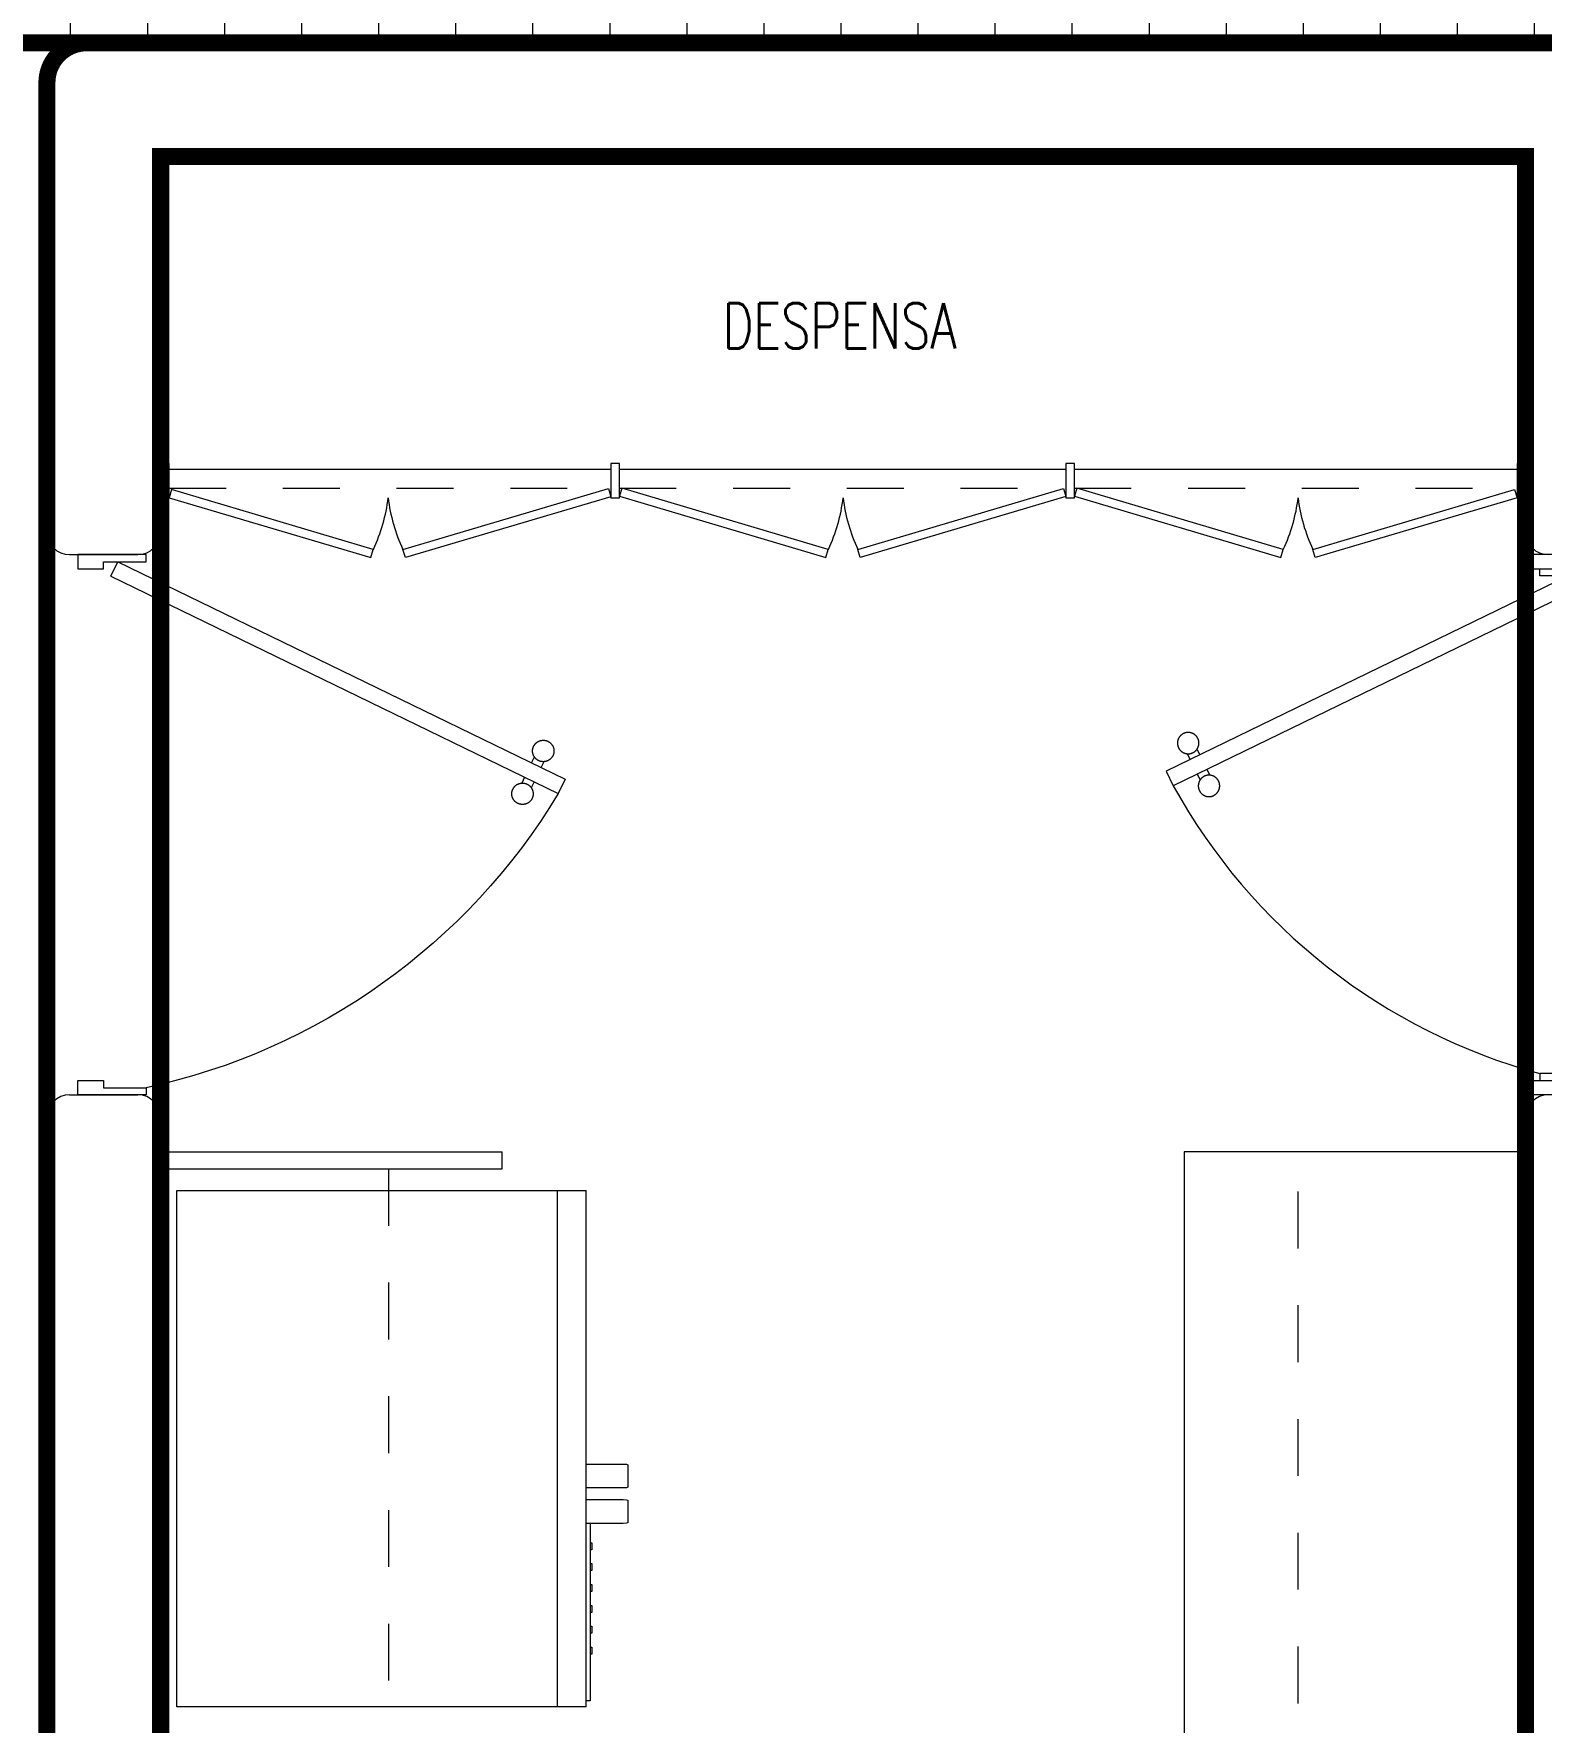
# Model space of a CAD drawing. Header units: metres. Extents: x 113 to 2416, y -346 to 476.
# Drawn here: x 135.344 to 137.995, y -212.384 to -209.415 of the extents above; entities that cross this region are included whole.
import ezdxf

# ---------------------------------------------------------------- set-up
doc = ezdxf.new("R2010")
doc.units = ezdxf.units.M
doc.linetypes.add('0', pattern=[0])
doc.linetypes.add('DASHED', pattern=[0.75, 0.5, -0.25])
doc.layers.get('0').update_dxf_attribs({"color": 250, "linetype": '0', "lineweight": 20})
for name, color, linetype, lineweight in [('01a_Mobiliario', 250, 'Continuous', 0), ('A-DOOR', 35, 'Continuous', 5), ('A-WALL', 250, 'Continuous', 20), ('baños', 140, 'Continuous', 0), ('MOB FIJOS', 251, 'Continuous', 0), ('MOBILIARIOS', 252, 'Continuous', 0), ('piso', 253, 'Continuous', 0), ('PROYECCION', 9, 'DASHED', 0), ('textos', 7, 'Continuous', 0)]:
    doc.layers.add(name, color=color, linetype=linetype, lineweight=lineweight)
doc.layers.add('hatch piso', color=253, linetype='Continuous', lineweight=0, transparency=0.7)
doc.layers.add('REVESTIMIENTO EXTERIOR', color=7, linetype='Continuous', lineweight=5, true_color=0xffdebd)
doc.layers.add('www.dwgautocad.com', color=7, linetype='Continuous')
doc.styles.add('Arch-Dim', font='romans.shx', dxfattribs={"width": 0.75})

# ---------------------------------------------------------------- blocks, each defined once
blk = doc.blocks.new('puerta 1.00')
at = {"layer": 'A-DOOR'}
for p, q in [((-0.15, -0.0125), (-0.9369, -0.3949)), ((-0.1376, -0.038), (-0.15, -0.0125)), ((-0.1376, -0.038), (-0.9245, -0.4204)), ((-0.8777, -0.3661), (-0.8826, -0.3559)), ((-0.8946, -0.3743), (-0.8996, -0.3641)), ((-0.9369, -0.3949), (-0.9245, -0.4204)), ((-0.8822, -0.3998), (-0.8772, -0.4101)), ((-0.8653, -0.3916), (-0.8603, -0.4018))]:
    blk.add_line(p, q, dxfattribs=at)
for points in [[(-0.08, 0), (-0.08, -0.025), (-0.125, -0.025), (-0.125, -0.0125), (-0.2, -0.0125), (-0.2, 0), (-0.08, 0)], [(-0.08, -0.95), (-0.08, -0.925), (-0.125, -0.925), (-0.125, -0.9375), (-0.2, -0.9375), (-0.2, -0.95), (-0.08, -0.95)]]:
    blk.add_lwpolyline(points, dxfattribs=at)
blk.add_arc((0.0366, 0.1602), 1.1229, 211.1336, 257.8343, dxfattribs=at)
for points in [[(-0.8982, -0.3642), (-0.9033, -0.3642), (-0.912, -0.3591), (-0.917, -0.3504), (-0.917, -0.3403), (-0.912, -0.3316), (-0.9033, -0.3265), (-0.8932, -0.3265), (-0.8844, -0.3316), (-0.8794, -0.3403), (-0.8794, -0.3504), (-0.8844, -0.3591), (-0.8932, -0.3642), (-0.8982, -0.3642)], [(-0.8617, -0.4394), (-0.8667, -0.4394), (-0.8754, -0.4344), (-0.8805, -0.4256), (-0.8805, -0.4156), (-0.8754, -0.4068), (-0.8667, -0.4018), (-0.8566, -0.4018), (-0.8479, -0.4068), (-0.8428, -0.4156), (-0.8428, -0.4257), (-0.8479, -0.4344), (-0.8566, -0.4394), (-0.8617, -0.4394)]]:
    blk.add_open_spline(points, degree=2, dxfattribs=at)
blk = doc.blocks.new('A$C0952172f')
at = {"layer": 'A-DOOR'}
for p, q in [((0.569, 1.4639), (0.5435, 1.4515)), ((0.9125, 0.7569), (0.569, 1.4639)), ((0.887, 0.7445), (0.5435, 1.4515)), ((0.5895, 1.4216), (0.5997, 1.4265)), ((0.564, 1.4092), (0.5538, 1.4042)), ((0.5977, 1.4046), (0.608, 1.4096)), ((0.5723, 1.3923), (0.562, 1.3873)), ((0.887, 0.7445), (0.9125, 0.7569)), ((0.887, 0.7193), (0.5435, 0.0124)), ((0.887, 0.7193), (0.9125, 0.707)), ((0.9125, 0.707), (0.569, 0)), ((0.564, 0.0547), (0.5538, 0.0597)), ((0.5723, 0.0716), (0.562, 0.0766)), ((0.5895, 0.0423), (0.5997, 0.0374)), ((0.5977, 0.0592), (0.608, 0.0543)), ((0.569, 0), (0.5435, 0.0124))]:
    blk.add_line(p, q, dxfattribs=at)
for points in [[(0, 0.8319), (0.025, 0.8319), (0.025, 0.6319), (0, 0.6319)], [(0.95, 0.8319), (0.925, 0.8319), (0.925, 0.6319), (0.95, 0.6319)], [(0.0375, 0.8069), (0.025, 0.8069), (0.025, 0.6569), (0.0375, 0.6569)], [(0.9125, 0.8069), (0.925, 0.8069), (0.925, 0.6569), (0.9125, 0.6569)]]:
    blk.add_lwpolyline(points, close=True, dxfattribs=at)
for centre, start, end in [((1.0509, 0.5323), 118.902, 164.8359), ((1.0509, 0.9316), 195.1641, 241.098)]:
    blk.add_arc(centre, 1.05, start, end, dxfattribs=at)
for points in [[(0.5997, 1.4252), (0.5997, 1.4303), (0.6047, 1.439), (0.6135, 1.444), (0.6236, 1.444), (0.6323, 1.439), (0.6373, 1.4302), (0.6373, 1.4202), (0.6323, 1.4114), (0.6236, 1.4064), (0.6135, 1.4064), (0.6047, 1.4114), (0.5997, 1.4202), (0.5997, 1.4252)], [(0.5244, 1.3886), (0.5244, 1.3937), (0.5295, 1.4024), (0.5382, 1.4075), (0.5483, 1.4074), (0.557, 1.4024), (0.5621, 1.3937), (0.5621, 1.3836), (0.557, 1.3748), (0.5483, 1.3698), (0.5382, 1.3698), (0.5295, 1.3749), (0.5244, 1.3836), (0.5244, 1.3886)], [(0.5244, 0.0753), (0.5244, 0.0702), (0.5295, 0.0615), (0.5382, 0.0564), (0.5483, 0.0564), (0.557, 0.0615), (0.5621, 0.0702), (0.5621, 0.0803), (0.557, 0.089), (0.5483, 0.0941), (0.5382, 0.0941), (0.5295, 0.089), (0.5244, 0.0803), (0.5244, 0.0753)], [(0.5997, 0.0387), (0.5997, 0.0336), (0.6047, 0.0249), (0.6135, 0.0199), (0.6236, 0.0199), (0.6323, 0.0249), (0.6373, 0.0337), (0.6373, 0.0437), (0.6323, 0.0525), (0.6236, 0.0575), (0.6135, 0.0575), (0.6047, 0.0525), (0.5997, 0.0437), (0.5997, 0.0387)]]:
    blk.add_open_spline(points, degree=2, dxfattribs=at)
blk = doc.blocks.new('PL BASE 1N NASAS 09')
at = {"layer": '01a_Mobiliario', "transparency": 33554684}
for p, q in [((-106.2311, -51.1997), (-105.6306, -51.1997)), ((-105.6306, -51.2297), (-105.6306, -51.1997)), ((-104.4311, -51.1997), (-104.4311, -52.3697)), ((-103.8311, -51.1997), (-104.4311, -51.1997)), ((-106.2311, -51.2297), (-105.6306, -51.2297))]:
    blk.add_line(p, q, dxfattribs=at)
at = {"layer": 'A-WALL'}
for p, q in [((-106.3611, -49.2497), (-100.0011, -49.2497)), ((-106.4311, -49.3197), (-106.4311, -50.1097)), ((-106.2311, -49.4497), (-106.2311, -50.1097)), ((-106.2311, -49.4497), (-103.8311, -49.4497)), ((-103.8311, -49.4497), (-103.8311, -50.1097)), ((-106.3911, -50.1497), (-106.2711, -50.1497)), ((-106.3911, -51.0997), (-106.2711, -51.0997)), ((-106.4311, -51.1397), (-106.4311, -53.4097)), ((-106.2311, -51.1397), (-106.2311, -53.4097)), ((-103.8311, -51.1397), (-103.8311, -54.9197))]:
    blk.add_line(p, q, dxfattribs=at)
for centre, radius, start, end in [((-106.3611, -49.3197), 0.07, 90, 180), ((-106.3911, -50.1097), 0.04, 180, 270), ((-106.2711, -50.1097), 0.04, 270, 0), ((-103.7911, -50.1097), 0.04, 180, 270), ((-106.3911, -51.1397), 0.04, 90, 180), ((-106.2711, -51.1397), 0.04, 0, 90), ((-103.7911, -51.1397), 0.04, 90, 180)]:
    blk.add_arc(centre, radius, start, end, dxfattribs=at)
at = {"layer": 'MOB FIJOS'}
for points in [[(-106.2161, -49.9897), (-106.2311, -49.9897), (-106.2311, -50.0497), (-106.2161, -50.0497)], [(-105.4244, -49.9897), (-105.4394, -49.9897), (-105.4394, -50.0497), (-105.4244, -50.0497)], [(-104.6244, -49.9897), (-104.6394, -49.9897), (-104.6394, -50.0497), (-104.6244, -50.0497)], [(-103.8311, -49.9897), (-103.8461, -49.9897), (-103.8461, -50.0497), (-103.8311, -50.0497)], [(-106.2118, -50.0353), (-106.2161, -50.0497), (-105.8614, -50.1549), (-105.8571, -50.1406)], [(-105.4437, -50.0335), (-105.4395, -50.0479), (-105.8008, -50.1549), (-105.8051, -50.1406)], [(-105.4201, -50.0329), (-105.4243, -50.0473), (-105.0614, -50.1549), (-105.0571, -50.1406)], [(-104.6437, -50.0334), (-104.6394, -50.0478), (-105.0008, -50.1549), (-105.0051, -50.1406)], [(-104.6199, -50.0329), (-104.6242, -50.0473), (-104.2614, -50.1549), (-104.2571, -50.1406)], [(-103.8503, -50.0353), (-103.8461, -50.0497), (-104.2008, -50.1549), (-104.2051, -50.1406)]]:
    blk.add_lwpolyline(points, close=True, dxfattribs=at)
at = {"layer": 'piso'}
for p, q in [((-106.3611, -49.2497), (-111.8711, -49.2497)), ((-106.2161, -49.9997), (-105.4394, -49.9997)), ((-105.4244, -49.9997), (-104.6394, -49.9997)), ((-104.6244, -49.9997), (-103.8461, -49.9997)), ((-106.4311, -50.1097), (-106.4311, -51.1397))]:
    blk.add_line(p, q, dxfattribs=at)
at = {"layer": 'PROYECCION', "color": 252, "linetype": 'DASHED', "ltscale": 0.1}
for p, q in [((-106.2161, -50.0331), (-105.4394, -50.0331)), ((-105.4244, -50.0331), (-104.6394, -50.0331)), ((-104.6244, -50.0331), (-103.8461, -50.0331)), ((-104.2311, -52.3697), (-104.2311, -51.1997)), ((-105.8307, -51.2297), (-105.8307, -53.3697))]:
    blk.add_line(p, q, dxfattribs=at)
for centre, start, end in [((-106.1217, -50.0156), 334.7316, 353.3114), ((-105.5404, -50.0156), 186.6886, 205.2684), ((-105.3217, -50.0156), 334.7316, 353.3114), ((-104.7404, -50.0156), 186.6886, 205.2684), ((-104.5217, -50.0156), 334.7316, 353.3114), ((-103.9404, -50.0156), 186.6886, 205.2684)]:
    blk.add_arc(centre, 0.2927, start, end, dxfattribs=at)
at = {"color": 1, "rotation": 90}
blk.add_blockref('A$C0952172f', (-102.9991, -51.0997), dxfattribs=at)
at = {"layer": 'A-DOOR', "xscale": -1}
blk.add_blockref('puerta 1.00', (-106.4565, -50.1497), dxfattribs=at)
at = {"layer": 'textos', "insert": (-105.2428, -49.7874), "char_height": 0.08, "attachment_point": 7, "style": 'Arch-Dim'}
blk.add_mtext_dynamic_manual_height_columns('DESPENSA', width=1.167714, gutter_width=1, heights=[0], dxfattribs=at)
blk = doc.blocks.new('refrigerador 23 planta')
at = {"layer": 'www.dwgautocad.com', "color": 0, "linetype": 'Continuous', "lineweight": 0}
for p, q in [((8.8232, 1.2223), (8.8232, 1.9423)), ((8.8232, 1.9423), (9.7312, 1.9423)), ((9.7312, 1.9423), (9.7312, 1.2223)), ((9.7312, 1.2736), (8.8232, 1.2736)), ((8.8232, 1.2223), (9.7312, 1.2223)), ((8.8336, 1.2153), (8.8336, 1.2223)), ((9.1458, 1.1595), (9.1458, 1.2223)), ((9.1877, 1.2223), (9.1877, 1.201)), ((9.2082, 1.1621), (9.2082, 1.2223)), ((9.2501, 1.2223), (9.2501, 1.1573)), ((9.1458, 1.2153), (8.8336, 1.2153)), ((8.916, 1.2128), (8.916, 1.2153)), ((8.9283, 1.2128), (8.916, 1.2128)), ((8.9283, 1.2153), (8.9283, 1.2128)), ((8.9527, 1.2128), (8.9527, 1.2153)), ((8.9649, 1.2128), (8.9527, 1.2128)), ((8.9649, 1.2153), (8.9649, 1.2128)), ((8.9894, 1.2128), (8.9894, 1.2153)), ((9.0016, 1.2128), (8.9894, 1.2128)), ((9.0016, 1.2153), (9.0016, 1.2128)), ((9.0261, 1.2128), (9.0261, 1.2153)), ((9.0383, 1.2128), (9.0261, 1.2128)), ((9.0383, 1.2153), (9.0383, 1.2128)), ((9.0628, 1.2128), (9.0628, 1.2153)), ((9.075, 1.2128), (9.0628, 1.2128)), ((9.075, 1.2153), (9.075, 1.2128)), ((9.0994, 1.2128), (9.0994, 1.2153)), ((9.1117, 1.2128), (9.0994, 1.2128)), ((9.1117, 1.2153), (9.1117, 1.2128)), ((9.1877, 1.201), (9.1877, 1.1938)), ((9.1877, 1.1938), (9.1877, 1.1573)), ((9.1458, 1.1573), (9.1458, 1.1595)), ((9.2082, 1.1595), (9.2082, 1.1621)), ((9.2082, 1.1573), (9.2082, 1.1595)), ((9.1461, 1.1519), (9.1458, 1.1573)), ((9.147, 1.1491), (9.1461, 1.1519)), ((9.1865, 1.1491), (9.147, 1.1491)), ((9.1874, 1.1519), (9.1865, 1.1491)), ((9.1877, 1.1573), (9.1874, 1.1519)), ((9.2085, 1.1519), (9.2082, 1.1573)), ((9.2094, 1.1491), (9.2085, 1.1519)), ((9.2489, 1.1491), (9.2094, 1.1491)), ((9.2498, 1.1519), (9.2489, 1.1491)), ((9.2501, 1.1573), (9.2498, 1.1519))]:
    blk.add_line(p, q, dxfattribs=at)
blk = doc.blocks.new('PL MUEBLES 1N NASAS 09')
at = {"layer": 'hatch piso'}
h = blk.add_hatch(dxfattribs=at)
h.set_pattern_fill('AR-BRSTD', color=256, scale=0.002, angle=-90)
h.set_pattern_definition([(270, (-8.74588, 232.01007), (0.1354836, -2e-17), []), (0, (-8.74588, 232.01007), (0.1354836, 0.2032), [0.1354836, -0.1354836])])
edge = h.paths.add_edge_path()
edge.add_line((62.3305, 47.1481), (63.2305, 47.1481))
edge.add_line((63.2305, 47.1481), (63.2305, 48.4481))
edge.add_line((63.2305, 48.4481), (56.5331, 48.4481))
edge.add_line((56.5331, 48.4481), (56.5331, 48.2731))
edge.add_line((56.5331, 48.2731), (56.3831, 48.2731))
edge.add_line((56.3831, 48.2731), (56.3831, 48.4536))
edge.add_line((56.3831, 48.4536), (54.5879, 48.4536))
edge.add_line((54.5879, 48.4536), (54.5879, 46.9481))
edge.add_line((54.5879, 46.9481), (55.8257, 46.9481))
edge.add_arc((55.8755, 46.9973), 0.07, 180, 224.6727, ccw=False)
edge.add_line((55.8055, 46.9973), (55.8055, 47.1073))
edge.add_arc((55.8755, 47.1073), 0.07, 90, 180, ccw=False)
edge.add_line((55.8755, 47.1773), (55.9855, 47.1773))
edge.add_arc((55.9855, 47.1073), 0.07, 0, 90, ccw=False)
edge.add_line((56.0555, 47.1073), (56.0555, 46.9973))
edge.add_arc((55.9855, 46.9973), 0.07, -44.6727, 0, ccw=False)
edge.add_line((56.0353, 46.9481), (59.0257, 46.9481))
edge.add_arc((59.0755, 46.9973), 0.07, 180, 224.6728, ccw=False)
edge.add_line((59.0055, 46.9973), (59.0055, 47.1073))
edge.add_arc((59.0755, 47.1073), 0.07, 90, 180, ccw=False)
edge.add_line((59.0755, 47.1773), (59.1855, 47.1773))
edge.add_arc((59.1855, 47.1073), 0.07, 0, 90, ccw=False)
edge.add_line((59.2555, 47.1073), (59.2555, 46.9973))
edge.add_arc((59.1855, 46.9973), 0.07, -90, 0, ccw=False)
edge.add_line((59.1855, 46.9273), (59.0755, 46.9273))
edge.add_arc((59.0755, 46.9973), 0.07, 229.9948, 270, ccw=False)
edge.add_line((59.0305, 46.9437), (59.0305, 44.972))
edge.add_arc((59.0755, 44.9184), 0.07, 90, 130.0052, ccw=False)
edge.add_line((59.0755, 44.9884), (59.1855, 44.9884))
edge.add_arc((59.1855, 44.9184), 0.07, 0, 90, ccw=False)
edge.add_line((59.2555, 44.9184), (59.2555, 44.8084))
edge.add_arc((59.1855, 44.8084), 0.07, -90, 0, ccw=False)
edge.add_line((59.1855, 44.7384), (59.0755, 44.7384))
edge.add_arc((59.0755, 44.8084), 0.07, 229.9948, 270, ccw=False)
edge.add_line((59.0305, 44.7548), (59.0305, 41.172))
edge.add_arc((59.0755, 41.1184), 0.07, 90, 130.0052, ccw=False)
edge.add_line((59.0755, 41.1884), (59.1855, 41.1884))
edge.add_arc((59.1855, 41.1184), 0.07, 0, 90, ccw=False)
edge.add_line((59.2555, 41.1184), (59.2555, 41.0084))
edge.add_arc((59.1855, 41.0084), 0.07, -90, 0, ccw=False)
edge.add_line((59.1855, 40.9384), (59.0755, 40.9384))
edge.add_arc((59.0755, 41.0084), 0.07, 180, 270, ccw=False)
edge.add_line((59.0055, 41.0084), (59.0055, 41.1184))
edge.add_arc((59.0755, 41.1184), 0.07, 149.8481, 180, ccw=False)
edge.add_line((59.0149, 41.1535), (56.0391, 41.1535))
edge.add_arc((55.9855, 41.1085), 0.07, 0, 40.0052, ccw=False)
edge.add_line((56.0555, 41.1085), (56.0555, 40.9985))
edge.add_arc((55.9855, 40.9985), 0.07, -90, 0, ccw=False)
edge.add_line((55.9855, 40.9285), (55.8755, 40.9285))
edge.add_arc((55.8755, 40.9985), 0.07, 180, 270, ccw=False)
edge.add_line((55.8055, 40.9985), (55.8055, 41.1085))
edge.add_arc((55.8755, 41.1085), 0.07, 139.9948, 180, ccw=False)
edge.add_line((55.8219, 41.1535), (50.4363, 41.1535))
edge.add_arc((50.3827, 41.1085), 0.07, 0, 40.0052, ccw=False)
edge.add_line((50.4527, 41.1085), (50.4527, 40.9985))
edge.add_arc((50.3827, 40.9985), 0.07, -90, 0, ccw=False)
edge.add_line((50.3827, 40.9285), (50.2727, 40.9285))
edge.add_arc((50.2727, 40.9985), 0.07, 180, 270, ccw=False)
edge.add_line((50.2027, 40.9985), (50.2027, 41.1085))
edge.add_arc((50.2727, 41.1085), 0.07, 139.9948, 180, ccw=False)
edge.add_line((50.2191, 41.1535), (46.4305, 41.1535))
edge.add_line((46.4305, 41.1535), (46.4305, 40.9535))
edge.add_line((46.4305, 40.9535), (44.3305, 40.9535))
edge.add_line((44.3305, 40.9535), (44.3305, 39.3536))
edge.add_line((44.3305, 39.3536), (47.8305, 39.3536))
edge.add_line((47.8305, 39.3536), (47.8305, 38.9536))
edge.add_line((47.8305, 38.9536), (62.3305, 38.9536))
edge.add_line((62.3305, 38.9536), (62.3305, 47.1481))
at = {"layer": 'baños'}
blk.add_blockref('PL BASE 1N NASAS 09', (162.2615, 88.2033), dxfattribs=at)
at = {"layer": 'MOBILIARIOS', "rotation": 90.00000000000001}
blk.add_blockref('refrigerador 23 planta', (58.0012, 27.2043), dxfattribs=at)

msp = doc.modelspace()

# ---------------------------------------------------------------- linework, layer by layer
at = {"layer": 'REVESTIMIENTO EXTERIOR', "const_width": 0.03}
for points in [[(125.9271, -207.4312), (125.8971, -207.4312), (123.9171, -207.4312, 0.414214), (123.8671, -207.4812), (123.8671, -208.9812, 0.414214), (123.9171, -209.0312), (127.2971, -209.0312, -0.414214), (127.3671, -209.1012), (127.3671, -209.4312), (129.8971, -209.4312), (141.7971, -209.4312, 0.414214), (141.8671, -209.3612), (141.8671, -201.2712, -0.395172), (141.9158, -201.2261), (142.6971, -201.2312), (142.7671, -201.1612), (142.7671, -200.0012, 0.414214), (142.6971, -199.9312), (141.6471, -199.9312), (135.9166, -199.9312), (135.9171, -199.3312), (134.1171, -199.3312)], [(135.3671, -209.5012, -0.414214), (135.4371, -209.4312)], [(135.3671, -209.5012), (135.3671, -215.4304), (127.3673, -215.4319), (127.3673, -213.8954, -0.34812), (127.4267, -213.8319)]]:
    msp.add_lwpolyline(points, format="xyb", dxfattribs=at)
msp.add_lwpolyline([(137.9671, -209.6312), (136.671, -209.6312), (135.6164, -209.6312), (135.5671, -209.6312), (135.5671, -215.1612, 0.414214), (135.6371, -215.2312), (137.8921, -215.2341, 0.406143), (137.9671, -215.1612)], format="xyb", close=True, dxfattribs=at)

# ---------------------------------------------------------------- block references
msp.add_blockref('PL MUEBLES 1N NASAS 09', (79.5366, -248.3847))

doc.saveas('drawing.dxf')
